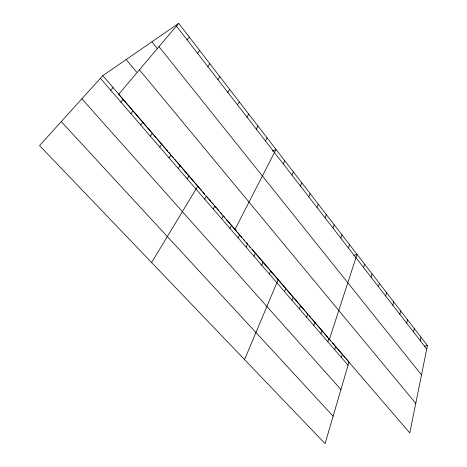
<?xml version="1.0" encoding="UTF-8"?>
<svg xmlns="http://www.w3.org/2000/svg" width="467" height="467" viewBox="0 0 467 467"><rect width="100%" height="100%" fill="white"/><g stroke="black" fill="none" stroke-linecap="round" stroke-linejoin="round"><path stroke-width="0.7" d="M427.433 345.568L409.787 432.932L118.659 94.346L178.692 23.35L427.433 345.568L424.585 346.164M420.177 340.531L420.901 337.11M413.505 331.926L414.27 328.511M406.728 323.176L407.522 319.772M399.834 314.285L400.668 310.894M392.829 305.243L393.699 301.869M385.701 296.055L386.612 292.686M378.457 286.709L379.408 283.352M371.09 277.2L372.076 273.86M341.418 357.518L342.399 354.295L332.51 342.796M363.595 267.533L364.628 264.205M334.676 349.707L335.685 346.491M327.828 341.78L328.879 338.569L330.694 340.682M329.369 339.404L357.045 254.387L353.7 255.455M320.882 333.73L321.967 330.531M348.44 247.983L349.561 244.69M313.83 325.557L314.951 322.364M340.782 238.1L341.949 234.831M306.661 317.256L307.823 314.075L306.013 311.974M332.989 228.054L334.203 224.796M299.388 308.833L300.585 305.657M291.998 300.269L293.235 297.111M325.067 217.826L326.328 214.592M284.496 291.577L285.775 288.425M317 207.418L318.307 204.207M244.556 359.584L278.192 279.605M308.792 196.829L310.152 193.642M269.348 274.036L270.714 270.907M300.433 186.053L301.851 182.889M261.713 265.192L263.119 262.075M253.96 256.202L255.408 253.102M291.928 175.078L293.399 171.938M246.08 247.072L247.574 243.99L246.167 242.355M283.265 163.905L284.794 160.794M238.071 237.796L239.612 234.732M234.913 229.554L276.026 149.44L272.29 151.191M229.933 228.375L231.527 225.322M265.46 140.935L267.106 137.882M221.662 218.79L223.302 215.76L224.674 217.353M213.256 209.053L214.948 206.04L216.344 207.657M256.307 129.125L258.012 126.102M204.709 199.152L206.455 196.158L207.873 197.804M246.985 117.094L248.753 114.106M151.606 262.553L197.821 186.111M237.481 104.83L239.314 101.882M187.185 178.855L189.042 175.901M227.791 92.338L229.694 89.419M178.201 168.441L180.11 165.511M169.06 157.858L171.033 154.951M217.914 79.594L219.887 76.716M159.761 147.082L161.792 144.204L157.093 138.734M207.844 66.6L209.893 63.769M150.298 136.125L152.394 133.27M197.576 53.355L199.695 50.559M140.672 124.969L142.832 122.144M130.871 113.615L133.095 110.819L102.833 75.619L178.692 23.35M187.098 39.835L189.298 37.091M120.895 102.063L123.189 99.296M110.743 90.294L113.107 87.562M102.833 75.619L39.567 145.593L325.085 443.65L349.007 361.983L346.175 358.691M61.241 121.618L333.134 416.179M81.865 98.811L340.933 389.554M100.399 78.316L348.061 365.217M133.562 111.362L153.334 134.362M154.273 135.453L156.153 137.642M162.253 144.741L167.799 151.185M168.721 152.265L170.572 154.414M171.938 156.007L173.304 157.589M174.664 159.177L201.913 190.869M202.818 191.931L204.639 194.044M208.813 198.901L210.705 201.096M211.644 202.193L213.536 204.394M217.272 208.737L219.128 210.897M220.517 212.52L221.913 214.137M226.501 219.478L236.465 231.072M237.364 232.117L239.162 234.206M240.552 235.817L241.953 237.452M243.36 239.086L244.766 240.721M249.419 246.132L250.797 247.743M252.18 249.349L305.109 310.917M309.247 315.733L310.672 317.391M311.623 318.494L327.957 337.495M343.338 355.393L345.23 357.588M126.183 59.531L136.574 72.017M139.417 69.799L415.758 403.383M151.915 41.802L157.607 48.895M158.978 46.665L421.508 374.908M176.409 26.047L426.745 349.001"/></g></svg>
